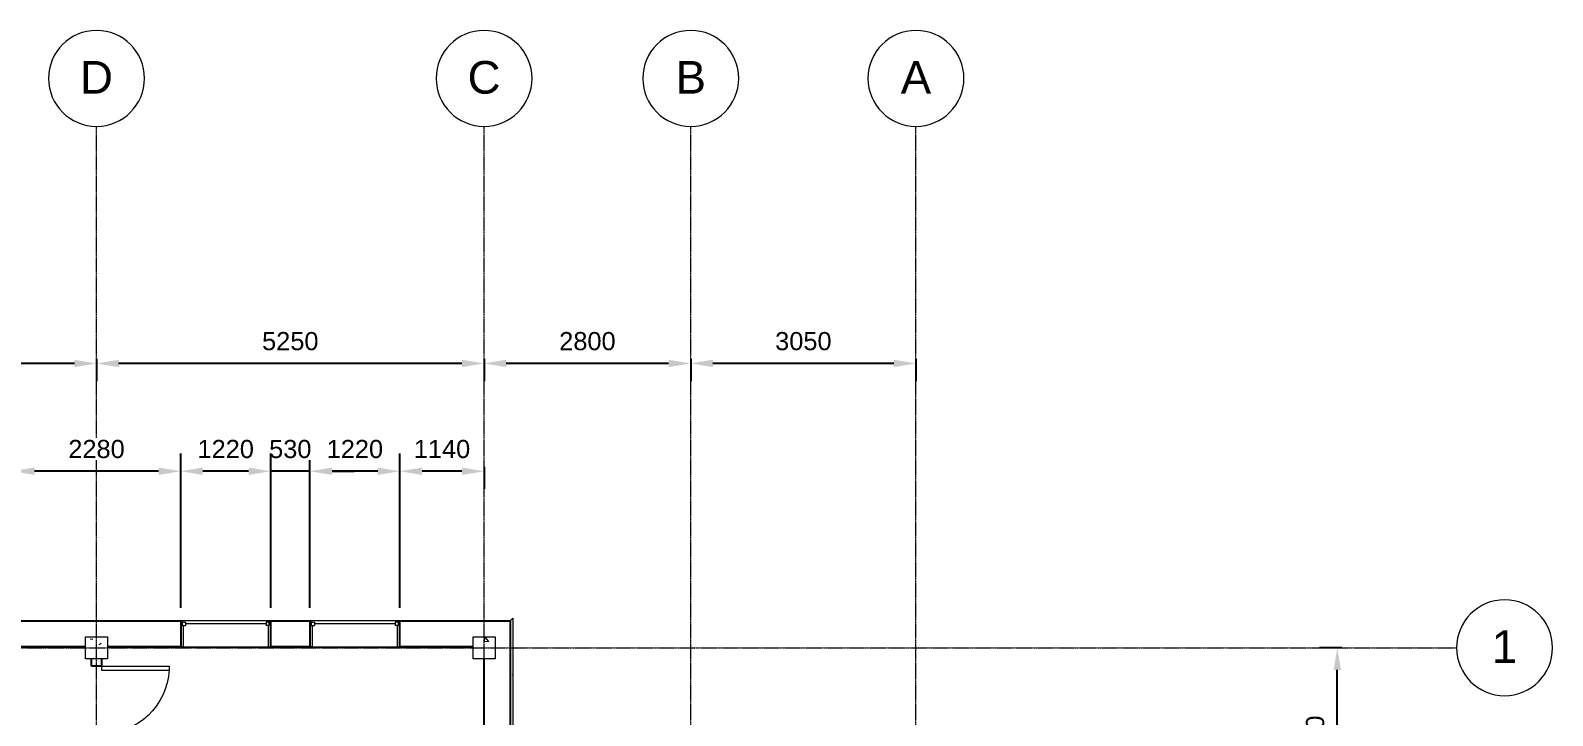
# Model space of a CAD drawing. Header units: millimetres. Extents: x 4481 to 58175, y 4067 to 28680.
# Drawn here: x 37556 to 58175, y 19393 to 28680 of the extents above; entities that cross this region are included whole.
import ezdxf

# ---------------------------------------------------------------- set-up
doc = ezdxf.new("R2010")
doc.units = ezdxf.units.MM
doc.linetypes.add('Grid Line', pattern=[22.225, 12.7, -3.175, 3.175, -3.175])
for name, color, linetype, lineweight in [('A-ANNO-DIMS', 10, 'Continuous', 9), ('A-DOOR', 31, 'Continuous', 9), ('A-GLAZ', 151, 'Continuous', 9), ('A-WALL', 113, 'Continuous', 9), ('A-WALL-PATT', 111, 'Continuous', 9), ('I-WALL', 2, 'Continuous', 9), ('S-COLS', 52, 'Continuous', 9), ('S-GRID', 1, 'Continuous', 9), ('S-GRID-IDEN', 1, 'Continuous', 9)]:
    doc.layers.add(name, color=color, linetype=linetype, lineweight=lineweight)
doc.styles.add('Arial', font='Arial.ttf', dxfattribs={"height": 245.883234})
doc.styles.add('Arial_1', font='Arial.ttf', dxfattribs={"height": 442.58982})
doc.dimstyles.new('Diagonal_-_2_5mm_Arial', dxfattribs={"dimscale": 304.8, "dimtxt": 245.883234, "dimasz": 0.984252, "dimexe": 0.787402, "dimexo": 0.492126, "dimgap": 0.574147, "dimtad": 1, "dimdec": 0, "dimzin": 0, "dimdsep": 46, "dimtxsty": 'Arial', "dimcen": 0.09, "dimdle": 0.787402, "dimazin": 0, "dimtfac": 1, "dimtdec": 0, "dimtix": 1, "dimtmove": 0, "dimatfit": 3, "dimldrblk": 'BOXFILLED', "dimfxl": 1, "dimtvp": 1, "dimtfill": 1, "dimtolj": 1, "dimtzin": 0, "dimarcsym": 0})

# ---------------------------------------------------------------- blocks, each defined once
blk = doc.blocks.new('M_Concrete-Square-Column - 300 x 300mm-V5-1st Floor Dimensioned Plan')
at = {"layer": 'S-COLS'}
h = blk.add_hatch(dxfattribs=at)
h.set_pattern_fill('FP_6', color=256, style=0, pattern_type=2)
h.set_pattern_definition([(230, (6202.4, 12214.2), (-728.737, 63.756), [76.2, -838.2]), (175, (6202.4, 12214.2), (140.97, -764.228), [60.96, -670.56]), (280.451, (6141.7, 12219.54), (-587.77, -700.467), [64.76, -712.36]), (226.184, (6202.4, 12011), (-1084.316, 168.17), [114.3, -1257.3]), (276.636, (6112.1, 12025), (-949.61, -989.71), [97.14, -1068.54]), (171.184, (6202.4, 12011), (-949.62, -989.7), [91.44, -1005.84]), (201, (6100.8, 12061.8), (-606.458, 409.06), [76.2, -838.2]), (146, (6100.8, 12061.8), (-247.21, -736.753), [60.96, -670.56]), (251.451, (6050.3, 12095.9), (-853.67, -327.685), [64.76, -712.36]), (217.5, (6202.43, 12214.23), (-12.3547, -338.22), [33.528, -628.904, 33.528, -647.192, -673.1]), (217.5, (6202.43, 12214.23), (-12.3547, -338.22), [-1343.152, 33.528, -639.572]), (187.5, (6202.43, 12214.23), (-267.279, -400.722), [33.528, -354.584, 33.528, -870.204]), (187.5, (6202.43, 12214.23), (-267.279, -400.722), [-421.64, -613.664, 33.528, -223.012]), (147.5, (6429, 12214.23), (-542.3633, 22.9153), [33.528, -220.472, 33.528, -1810.512]), (147.5, (6429, 12214.23), (-542.3633, 22.9153), [-287.528, -758.952, 33.528, -1018.032]), (137.5, (6530.6, 12214.23), (-592.517, -101.707), [33.528, -296.672, 33.528, -492.76, -746.76]), (137.5, (6530.6, 12214.23), (-592.517, -101.707), [-856.488, 33.528, -713.232])])
h.paths.add_polyline_path([(150, 150), (-150, 150), (-150, -150), (150, -150)], flags=0)
for p, q in [((150, 150), (-150, 150)), ((-150, 150), (-150, -150)), ((150, -150), (150, 150)), ((-150, -150), (150, -150))]:
    blk.add_line(p, q, dxfattribs=at)
blk = doc.blocks.new('M_Concrete-Square-Column - 300 x 300mm-V10-1st Floor Dimensioned Plan')
at = {"layer": 'S-COLS'}
h = blk.add_hatch(dxfattribs=at)
h.set_pattern_fill('FP_11', color=256, style=0, pattern_type=2)
h.set_pattern_definition([(230, (11452.4, 12214.2), (-728.737, 63.756), [76.2, -838.2]), (175, (11452.4, 12214.2), (140.97, -764.228), [60.96, -670.56]), (280.451, (11391.7, 12219.54), (-587.77, -700.467), [64.76, -712.36]), (226.184, (11452.4, 12011), (-1084.316, 168.17), [114.3, -1257.3]), (276.636, (11362.1, 12025), (-949.61, -989.71), [97.14, -1068.54]), (171.184, (11452.4, 12011), (-949.62, -989.7), [91.44, -1005.84]), (201, (11350.8, 12061.8), (-606.458, 409.06), [76.2, -838.2]), (146, (11350.8, 12061.8), (-247.21, -736.753), [60.96, -670.56]), (251.451, (11300.3, 12095.9), (-853.668, -327.685), [64.76, -712.36]), (217.5, (11452.42, 12214.23), (-12.3547, -338.22), [33.528, -628.904, 33.528, -1320.292]), (217.5, (11452.42, 12214.23), (-12.3547, -338.22), [-695.96, -647.192, 33.528, -639.572]), (187.5, (11452.42, 12214.23), (-267.279, -400.722), [33.528, -354.584, 33.528, -870.204]), (187.5, (11452.42, 12214.23), (-267.279, -400.722), [-421.64, -613.664, 33.528, -223.012]), (147.5, (11679, 12214.23), (-542.3633, 22.9153), [33.528, -220.472, 33.528, -1810.512]), (147.5, (11679, 12214.23), (-542.3633, 22.9153), [-287.528, -758.952, 33.528, -1018.032]), (137.5, (11780.6, 12214.23), (-592.517, -101.707), [33.528, -296.672, 33.528, -492.76, -746.76]), (137.5, (11780.6, 12214.23), (-592.517, -101.707), [-856.488, 33.528, -713.232])])
h.paths.add_polyline_path([(150, 150), (-150, 150), (-150, -150), (150, -150)], flags=0)
for p, q in [((150, 150), (-150, 150)), ((-150, 150), (-150, -150)), ((150, -150), (150, 150)), ((-150, -150), (150, -150))]:
    blk.add_line(p, q, dxfattribs=at)
blk = doc.blocks.new('Basic Wall _ Exterior - Brick and CMU on MTL_ Stud - ___-142518-1st Floor Dimensioned Plan')
at = {"layer": 'A-WALL-PATT'}
h = blk.add_hatch(dxfattribs=at)
h.set_pattern_fill('FP_35', color=256, style=0, pattern_type=2)
h.set_pattern_definition([(0, (3089.52, 0), (502.165, 203.2), [20.714, -355.91, 20.714, -355.91, -2008.661]), (0, (3089.52, 0), (502.165, 203.2), [-753.248, 20.714, -732.534, 20.714, -355.91, -878.789]), (0, (3089.52, 0), (502.165, 203.2), [-1883.12, 20.714, -230.368, 20.714, -606.992]), (109.631, (3277.84, 101.6), (-359.802, 602.3071), [30.828, -529.68, -3549.89]), (109.631, (3277.84, 101.6), (-359.802, 602.3071), [-560.509, 30.828, -529.681, -2989.382]), (109.631, (3277.84, 101.6), (-359.802, 602.3071), [-1121.018, 30.828, -1090.19, -1868.364]), (109.631, (3277.84, 101.6), (-359.802, 602.3071), [-2242.037, 30.828, -529.681, -1307.855]), (109.631, (3277.84, 101.6), (-359.802, 602.3071), [-2802.546, 30.828, -342.845, -934.182]), (109.631, (3277.84, 101.6), (-359.802, 602.3071), [-3176.22, 30.828, -903.354]), (250.369, (3340.61, 508), (-142.3562, -805.5062), [30.828, -529.68, -3549.89]), (250.369, (3340.61, 508), (-142.3562, -805.5062), [-560.509, 30.828, -529.681, -2989.382]), (250.369, (3340.61, 508), (-142.3562, -805.5062), [-1121.018, 30.828, -1090.19, -1868.364]), (250.369, (3340.61, 508), (-142.3562, -805.5062), [-2242.037, 30.828, -529.681, -1307.855]), (250.369, (3340.61, 508), (-142.3562, -805.5062), [-2802.546, 30.828, -342.845, -934.182]), (250.369, (3340.61, 508), (-142.3562, -805.5062), [-3176.22, 30.828, -903.354])])
h.paths.add_polyline_path([(5850, 9965.05), (5850, 12579.35), (5815.075, 12614.275), (5815.075, 9999.975)], flags=0)
at = {"layer": 'A-WALL'}
for p, q in [((5815.075, 12614.275), (5850, 12579.35)), ((5815.075, 12614.275), (5815.075, 9999.975)), ((5850, 9965.05), (5815.075, 9999.975))]:
    blk.add_line(p, q, dxfattribs=at)
blk = doc.blocks.new('M_Single-Flush - 0915 x 2032mm-145493-1st Floor Dimensioned Plan')
at = {"layer": 'A-DOOR', "lineweight": 18}
for p, q in [((406, 69), (406, 985)), ((458, 985), (406, 985)), ((458, 69), (458, 985)), ((458, 69), (406, 69))]:
    blk.add_line(p, q, dxfattribs=at)
at = {"layer": 'A-DOOR'}
blk.add_arc((458, 69), 917, 93.1893, 180, dxfattribs=at)
blk = doc.blocks.new('Casement 3x3 with Trim - 1220 x1220mm-148730-1st Floor Dimensioned Plan')
at = {"layer": 'A-GLAZ', "lineweight": 18}
for p, q in [((-610, 176.2125), (-590.95, 176.2125)), ((-590.95, 111.7625), (-590.95, 176.2125)), ((-590.95, 156.2125), (-590.95, 111.7625)), ((-590.95, 156.2125), (-546.5, 156.2125)), ((-590.95, 111.7625), (-546.5, 111.7625)), ((-590.95, 111.7625), (-578.25, 111.7625)), ((-578.25, -176.2125), (-578.25, 111.7625)), ((-546.5, 156.2125), (-546.5, 111.7625)), ((-546.5, 133.9875), (546.5, 133.9875)), ((546.5, 156.2125), (546.5, 111.7625)), ((590.95, 156.2125), (546.5, 156.2125)), ((590.95, 111.7625), (546.5, 111.7625)), ((578.25, 111.7625), (590.95, 111.7625)), ((578.25, 111.7625), (578.25, -176.2125)), ((590.95, 111.7625), (590.95, 176.2125)), ((610, 176.2125), (590.95, 176.2125)), ((590.95, 156.2125), (590.95, 111.7625)), ((-578.25, -176.2125), (-610, -176.2125)), ((578.25, -176.2125), (610, -176.2125))]:
    blk.add_line(p, q, dxfattribs=at)
blk = doc.blocks.new('Grid - M_Grid Head - Circle-24584-1st Floor Dimensioned Plan')
at = {"layer": 'S-GRID-IDEN'}
blk.add_circle((0, 0), 6.5, dxfattribs=at)
blk = doc.blocks.new('DIMBLOCK1-1st Floor Dimensioned Plan')
at = {"layer": 'A-ANNO-DIMS', "color": 0, "lineweight": -2, "transparency": 16777216}
for p, q in [((46501, 24228), (46501, 23926)), ((49251, 24166), (46801, 24166)), ((49551, 24228), (49551, 23926))]:
    blk.add_line(p, q, dxfattribs=at)
at = {"layer": 'A-ANNO-DIMS', "color": 0, "transparency": 16777216}
for points in [[(46801, 24216), (46801, 24116), (46501, 24166)], [(49251, 24216), (49251, 24116), (49551, 24166)]]:
    blk.add_solid(points, dxfattribs=at)
at = {"layer": 'Defpoints', "color": 0, "transparency": 16777216}
for p in [(46501, 24378), (49551, 24378), (46501, 24166)]:
    blk.add_point(p, dxfattribs=at)
at = {"layer": 'A-ANNO-DIMS', "color": 0, "transparency": 16777216, "insert": (48026, 24467), "char_height": 245.9, "width": 904.62, "attachment_point": 5, "style": 'Arial', "bg_fill": 3, "box_fill_scale": 1.1, "bg_fill_color": 256, "bg_fill_true_color": 13158600, "bg_fill_transparency": 0}
blk.add_mtext('\\A1;3050', dxfattribs=at)
blk = doc.blocks.new('_BoxFilled')
at = {"color": 0, "linetype": 'ByBlock', "lineweight": -2}
blk.add_line((-0.5, 0), (-1, 0), dxfattribs=at)
at = {"color": 0, "linetype": 'ByBlock'}
blk.add_solid([(-0.5, 0.5), (0.5, 0.5), (-0.5, -0.5), (0.5, -0.5)], dxfattribs=at)
blk = doc.blocks.new('DIMBLOCK2-1st Floor Dimensioned Plan')
at = {"layer": 'A-ANNO-DIMS', "color": 0, "lineweight": -2, "transparency": 16777216}
for p, q in [((43701, 24228), (43701, 23926)), ((46201, 24166), (44001, 24166)), ((46501, 24228), (46501, 23926))]:
    blk.add_line(p, q, dxfattribs=at)
at = {"layer": 'A-ANNO-DIMS', "color": 0, "transparency": 16777216}
for points in [[(44001, 24216), (44001, 24116), (43701, 24166)], [(46201, 24216), (46201, 24116), (46501, 24166)]]:
    blk.add_solid(points, dxfattribs=at)
at = {"layer": 'Defpoints', "color": 0, "transparency": 16777216}
for p in [(43701, 24378), (46501, 24378), (43701, 24166)]:
    blk.add_point(p, dxfattribs=at)
at = {"layer": 'A-ANNO-DIMS', "color": 0, "transparency": 16777216, "insert": (45101, 24467), "char_height": 245.9, "width": 904.62, "attachment_point": 5, "style": 'Arial', "bg_fill": 3, "box_fill_scale": 1.1, "bg_fill_color": 256, "bg_fill_true_color": 13158600, "bg_fill_transparency": 0}
blk.add_mtext('\\A1;2800', dxfattribs=at)
blk = doc.blocks.new('DIMBLOCK3-1st Floor Dimensioned Plan')
at = {"layer": 'A-ANNO-DIMS', "color": 0, "lineweight": -2, "transparency": 16777216}
for p, q in [((38451, 24228), (38451, 23926)), ((43401, 24166), (38751, 24166)), ((43701, 24228), (43701, 23926))]:
    blk.add_line(p, q, dxfattribs=at)
at = {"layer": 'A-ANNO-DIMS', "color": 0, "transparency": 16777216}
for points in [[(38751, 24216), (38751, 24116), (38451, 24166)], [(43401, 24216), (43401, 24116), (43701, 24166)]]:
    blk.add_solid(points, dxfattribs=at)
at = {"layer": 'Defpoints', "color": 0, "transparency": 16777216}
for p in [(38451, 24378), (43701, 24378), (38451, 24166)]:
    blk.add_point(p, dxfattribs=at)
at = {"layer": 'A-ANNO-DIMS', "color": 0, "transparency": 16777216, "insert": (41076, 24467), "char_height": 245.9, "width": 904.62, "attachment_point": 5, "style": 'Arial', "bg_fill": 3, "box_fill_scale": 1.1, "bg_fill_color": 256, "bg_fill_true_color": 13158600, "bg_fill_transparency": 0}
blk.add_mtext('\\A1;5250', dxfattribs=at)
blk = doc.blocks.new('DIMBLOCK4-1st Floor Dimensioned Plan')
at = {"layer": 'A-ANNO-DIMS', "color": 0, "lineweight": -2, "transparency": 16777216}
for p, q in [((33201, 24228), (33201, 23926)), ((38151, 24166), (33501, 24166)), ((38451, 24228), (38451, 23926))]:
    blk.add_line(p, q, dxfattribs=at)
at = {"layer": 'A-ANNO-DIMS', "color": 0, "transparency": 16777216}
for points in [[(33501, 24216), (33501, 24116), (33201, 24166)], [(38151, 24216), (38151, 24116), (38451, 24166)]]:
    blk.add_solid(points, dxfattribs=at)
at = {"layer": 'Defpoints', "color": 0, "transparency": 16777216}
for p in [(33201, 24378), (38451, 24378), (33201, 24166)]:
    blk.add_point(p, dxfattribs=at)
at = {"layer": 'A-ANNO-DIMS', "color": 0, "transparency": 16777216, "insert": (35826, 24467), "char_height": 245.9, "width": 904.62, "attachment_point": 5, "style": 'Arial', "bg_fill": 3, "box_fill_scale": 1.1, "bg_fill_color": 256, "bg_fill_true_color": 13158600, "bg_fill_transparency": 0}
blk.add_mtext('\\A1;5250', dxfattribs=at)
blk = doc.blocks.new('DIMBLOCK13-1st Floor Dimensioned Plan')
at = {"layer": 'A-ANNO-DIMS', "color": 0, "lineweight": -2, "transparency": 16777216}
for p, q in [((55321, 20312), (55019, 20312)), ((55259, 18012), (55259, 20012)), ((55321, 17712), (55019, 17712))]:
    blk.add_line(p, q, dxfattribs=at)
at = {"layer": 'A-ANNO-DIMS', "color": 0, "transparency": 16777216}
for points in [[(55209, 20012), (55309, 20012), (55259, 20312)], [(55209, 18012), (55309, 18012), (55259, 17712)]]:
    blk.add_solid(points, dxfattribs=at)
at = {"layer": 'Defpoints', "color": 0, "transparency": 16777216}
for p in [(55259, 20312), (55471, 20312), (55471, 17712)]:
    blk.add_point(p, dxfattribs=at)
at = {"layer": 'A-ANNO-DIMS', "color": 0, "transparency": 16777216, "insert": (54959, 19012), "char_height": 245.9, "width": 904.62, "attachment_point": 5, "rotation": 90, "style": 'Arial', "bg_fill": 3, "box_fill_scale": 1.1, "bg_fill_color": 256, "bg_fill_true_color": 13158600, "bg_fill_transparency": 0}
blk.add_mtext('\\A1;2600', dxfattribs=at)
blk = doc.blocks.new('DIMBLOCK14-1st Floor Dimensioned Plan')
at = {"layer": 'A-ANNO-DIMS', "color": 0, "lineweight": -2, "transparency": 16777216}
for p, q in [((42561, 20852), (42561, 22945)), ((43401, 22705), (42861, 22705)), ((43701, 22767), (43701, 22465))]:
    blk.add_line(p, q, dxfattribs=at)
at = {"layer": 'A-ANNO-DIMS', "color": 0, "transparency": 16777216}
for points in [[(42861, 22755), (42861, 22655), (42561, 22705)], [(43401, 22755), (43401, 22655), (43701, 22705)]]:
    blk.add_solid(points, dxfattribs=at)
at = {"layer": 'Defpoints', "color": 0, "transparency": 16777216}
for p in [(42561, 22705), (42561, 20702)]:
    blk.add_point(p, dxfattribs=at)
at = {"layer": 'A-ANNO-DIMS', "color": 0, "transparency": 16777216, "insert": (43131, 23005), "char_height": 245.9, "width": 904.62, "attachment_point": 5, "style": 'Arial', "bg_fill": 3, "box_fill_scale": 1.1, "bg_fill_color": 256, "bg_fill_true_color": 13158600, "bg_fill_transparency": 0}
blk.add_mtext('\\A1;1140', dxfattribs=at)
at = {"layer": 'Defpoints', "color": 0, "transparency": 16777216}
blk.add_point((43701, 22917), dxfattribs=at)
blk = doc.blocks.new('DIMBLOCK15-1st Floor Dimensioned Plan')
at = {"layer": 'A-ANNO-DIMS', "color": 0, "lineweight": -2, "transparency": 16777216}
for p, q in [((41341, 20852), (41341, 22945)), ((42561, 20852), (42561, 22945)), ((42261, 22705), (41641, 22705))]:
    blk.add_line(p, q, dxfattribs=at)
at = {"layer": 'A-ANNO-DIMS', "color": 0, "transparency": 16777216}
for points in [[(41641, 22755), (41641, 22655), (41341, 22705)], [(42261, 22755), (42261, 22655), (42561, 22705)]]:
    blk.add_solid(points, dxfattribs=at)
at = {"layer": 'Defpoints', "color": 0, "transparency": 16777216}
for p in [(41341, 22705), (41341, 20702), (42561, 20702)]:
    blk.add_point(p, dxfattribs=at)
at = {"layer": 'A-ANNO-DIMS', "color": 0, "transparency": 16777216, "insert": (41951, 23005), "char_height": 245.9, "width": 904.62, "attachment_point": 5, "style": 'Arial', "bg_fill": 3, "box_fill_scale": 1.1, "bg_fill_color": 256, "bg_fill_true_color": 13158600, "bg_fill_transparency": 0}
blk.add_mtext('\\A1;1220', dxfattribs=at)
blk = doc.blocks.new('DIMBLOCK16-1st Floor Dimensioned Plan')
at = {"layer": 'A-ANNO-DIMS', "color": 0, "lineweight": -2, "transparency": 16777216}
for p, q in [((40811, 20852), (40811, 22945)), ((41341, 20852), (41341, 22945)), ((40511, 22705), (40211, 22705)), ((41341, 22705), (40811, 22705)), ((41641, 22705), (41941, 22705))]:
    blk.add_line(p, q, dxfattribs=at)
at = {"layer": 'A-ANNO-DIMS', "color": 0, "transparency": 16777216}
for points in [[(40511, 22755), (40511, 22655), (40811, 22705)], [(41641, 22755), (41641, 22655), (41341, 22705)]]:
    blk.add_solid(points, dxfattribs=at)
at = {"layer": 'Defpoints', "color": 0, "transparency": 16777216}
for p in [(40811, 22705), (40811, 20702), (41341, 20702)]:
    blk.add_point(p, dxfattribs=at)
at = {"layer": 'A-ANNO-DIMS', "color": 0, "transparency": 16777216, "insert": (41076, 23005), "char_height": 245.9, "width": 678.46, "attachment_point": 5, "style": 'Arial', "bg_fill": 3, "box_fill_scale": 1.1, "bg_fill_color": 256, "bg_fill_true_color": 13158600, "bg_fill_transparency": 0}
blk.add_mtext('\\A1;530', dxfattribs=at)
blk = doc.blocks.new('DIMBLOCK17-1st Floor Dimensioned Plan')
at = {"layer": 'A-ANNO-DIMS', "color": 0, "lineweight": -2, "transparency": 16777216}
for p, q in [((39591, 20852), (39591, 22945)), ((40811, 20852), (40811, 22945)), ((40511, 22705), (39891, 22705))]:
    blk.add_line(p, q, dxfattribs=at)
at = {"layer": 'A-ANNO-DIMS', "color": 0, "transparency": 16777216}
for points in [[(39891, 22755), (39891, 22655), (39591, 22705)], [(40511, 22755), (40511, 22655), (40811, 22705)]]:
    blk.add_solid(points, dxfattribs=at)
at = {"layer": 'Defpoints', "color": 0, "transparency": 16777216}
for p in [(39591, 22705), (39591, 20702), (40811, 20702)]:
    blk.add_point(p, dxfattribs=at)
at = {"layer": 'A-ANNO-DIMS', "color": 0, "transparency": 16777216, "insert": (40201, 23005), "char_height": 245.9, "width": 904.62, "attachment_point": 5, "style": 'Arial', "bg_fill": 3, "box_fill_scale": 1.1, "bg_fill_color": 256, "bg_fill_true_color": 13158600, "bg_fill_transparency": 0}
blk.add_mtext('\\A1;1220', dxfattribs=at)
blk = doc.blocks.new('DIMBLOCK18-1st Floor Dimensioned Plan')
at = {"layer": 'A-ANNO-DIMS', "color": 0, "lineweight": -2, "transparency": 16777216}
for p, q in [((37311, 20852), (37311, 22945)), ((39591, 20852), (39591, 22945)), ((39291, 22705), (37611, 22705))]:
    blk.add_line(p, q, dxfattribs=at)
at = {"layer": 'A-ANNO-DIMS', "color": 0, "transparency": 16777216}
for points in [[(37611, 22755), (37611, 22655), (37311, 22705)], [(39291, 22755), (39291, 22655), (39591, 22705)]]:
    blk.add_solid(points, dxfattribs=at)
at = {"layer": 'Defpoints', "color": 0, "transparency": 16777216}
for p in [(37311, 22705), (37311, 20702), (39591, 20702)]:
    blk.add_point(p, dxfattribs=at)
at = {"layer": 'A-ANNO-DIMS', "color": 0, "transparency": 16777216, "insert": (38451, 23005), "char_height": 245.9, "width": 904.62, "attachment_point": 5, "style": 'Arial', "bg_fill": 3, "box_fill_scale": 1.1, "bg_fill_color": 256, "bg_fill_true_color": 13158600, "bg_fill_transparency": 0}
blk.add_mtext('\\A1;2280', dxfattribs=at)

msp = doc.modelspace()

# ---------------------------------------------------------------- linework, layer by layer
at = {"layer": 'A-WALL', "lineweight": 25}
for p, q in [((37311, 20677.4), (39591, 20677.4)), ((39591, 20677.4), (39591, 20325)), ((40811, 20325), (40811, 20677.4)), ((40811, 20677.4), (41341, 20677.4)), ((41341, 20677.4), (41341, 20325)), ((42561, 20325), (42561, 20677.4)), ((42561, 20677.4), (44053.4, 20677.4)), ((44053.4, 20677.4), (44053.4, 18063.1)), ((38301, 20325), (37311, 20325)), ((39591, 20325), (38601, 20325)), ((41341, 20325), (40811, 20325)), ((43551, 20325), (42561, 20325)), ((43701, 17862.3), (43701, 20162.3))]:
    msp.add_line(p, q, dxfattribs=at)
at = {"layer": 'A-WALL'}
for p, q in [((40811, 20677.4), (39591, 20677.4)), ((42561, 20677.4), (41341, 20677.4)), ((39591, 20325), (40811, 20325)), ((41341, 20325), (42561, 20325))]:
    msp.add_line(p, q, dxfattribs=at)
at = {"layer": 'I-WALL', "lineweight": 25}
for p, q in [((38381.8, 20062.3), (38381.8, 20162.3)), ((38520.3, 20062.3), (38381.8, 20062.3)), ((38520.3, 20162.3), (38520.3, 20062.3))]:
    msp.add_line(p, q, dxfattribs=at)
at = {"layer": 'S-GRID', "linetype": 'Grid Line'}
for p, q in [((38451, 4066.9), (38451, 27379.7)), ((43701, 4066.9), (43701, 27379.7)), ((46501, 4066.9), (46501, 27379.7)), ((49551, 4066.9), (49551, 27379.7)), ((4480.5, 20312.3), (56874.6, 20312.3))]:
    msp.add_line(p, q, dxfattribs=at)

# ---------------------------------------------------------------- block references
at = {"layer": 'A-DOOR', "xscale": -1, "rotation": 270.0000000000001}
msp.add_blockref('M_Single-Flush - 0915 x 2032mm-145493-1st Floor Dimensioned Plan', (38451, 19604.8), dxfattribs=at)
at = {"layer": 'A-GLAZ', "xscale": -1}
for p in [(40201, 20501.2), (41951, 20501.2)]:
    msp.add_blockref('Casement 3x3 with Trim - 1220 x1220mm-148730-1st Floor Dimensioned Plan', p, dxfattribs=at)
at = {"layer": 'A-WALL', "xscale": -1}
msp.add_blockref('Basic Wall _ Exterior - Brick and CMU on MTL_ Stud - ___-142518-1st Floor Dimensioned Plan', (49903.4, 8098.1), dxfattribs=at)
at = {"layer": 'S-COLS', "xscale": -1, "rotation": 180}
for name, p in [('M_Concrete-Square-Column - 300 x 300mm-V10-1st Floor Dimensioned Plan', (38451, 20312.3)), ('M_Concrete-Square-Column - 300 x 300mm-V5-1st Floor Dimensioned Plan', (43701, 20312.3))]:
    msp.add_blockref(name, p, dxfattribs=at)
at = {"layer": 'S-GRID-IDEN', "xscale": -99.99999999999993, "yscale": 99.99999999999993, "zscale": 99.99999999999993}
for p in [(38451, 28029.7), (43701, 28029.7), (46501, 28029.7), (49551, 28029.7)]:
    msp.add_blockref('Grid - M_Grid Head - Circle-24584-1st Floor Dimensioned Plan', p, dxfattribs=at)
at = {"layer": 'S-GRID-IDEN', "xscale": -99.99999999999993, "yscale": 99.99999999999993, "zscale": 99.99999999999993, "rotation": 270}
msp.add_blockref('Grid - M_Grid Head - Circle-24584-1st Floor Dimensioned Plan', (57524.6, 20312.3), dxfattribs=at)

# ---------------------------------------------------------------- next in the draw order: texts
at = {"layer": 'S-GRID-IDEN', "char_height": 442.6, "attachment_point": 2, "line_spacing_factor": 0.938532, "style": 'Arial_1', "bg_fill": 3, "box_fill_scale": 1.25, "bg_fill_color": 0, "bg_fill_transparency": 0}
for s, insert, width in [('D', (38451.1, 28265.5), 529.148), ('C', (43701.1, 28265.5), 529.148), ('B', (46501.1, 28265.5), 491.352), ('A', (49551.1, 28265.5), 491.352), ('1', (57522, 20550.5), 410.36)]:
    msp.add_mtext(s, dxfattribs=dict(at, insert=insert, width=width))

# ---------------------------------------------------------------- next in the draw order: dimensions: what is measured, and where the dimension line sits
at = {"layer": 'A-ANNO-DIMS'}
for base, p1, p2, angle, override, picture, middle in [((46501, 24166.3), (49551, 24378.4), (46501, 24378.4), 180, {"dimpost": '<>', "dimfxl": 3050}, 'DIMBLOCK1-1st Floor Dimensioned Plan', (48026, 24466.9)), ((42561, 22704.7), (43701, 22916.8), (42561, 20702.1), 180, {"dimpost": '<>', "dimfxl": 2490.862726}, 'DIMBLOCK14-1st Floor Dimensioned Plan', (43131, 23005.2)), ((55259.1, 20312.3), (55471.2, 17712.3), (55471.2, 20312.3), 90, {"dimpost": '<>', "dimfxl": 2600}, 'DIMBLOCK13-1st Floor Dimensioned Plan', (54958.5, 19012.3))]:
    dim = msp.add_linear_dim(base=base, p1=p1, p2=p2, angle=angle, dimstyle='Diagonal_-_2_5mm_Arial', override=override, dxfattribs=at)
    dim.commit()
    dim.dimension.update_dxf_attribs({"geometry": picture, "text_midpoint": middle})

# ---------------------------------------------------------------- next in the draw order: dimensions: what is measured, and where the dimension line sits
for base, p1, p2, override, picture, middle in [((43701, 24166.3), (46501, 24378.4), (43701, 24378.4), {"dimpost": '<>', "dimfxl": 2800}, 'DIMBLOCK2-1st Floor Dimensioned Plan', (45101, 24466.9)), ((41341, 22704.7), (42561, 20702.1), (41341, 20702.1), {"dimpost": '<>', "dimfxl": 1220}, 'DIMBLOCK15-1st Floor Dimensioned Plan', (41951, 23005.2))]:
    dim = msp.add_linear_dim(base=base, p1=p1, p2=p2, angle=180, dimstyle='Diagonal_-_2_5mm_Arial', override=override, dxfattribs=at)
    dim.commit()
    dim.dimension.update_dxf_attribs({"geometry": picture, "text_midpoint": middle})

# ---------------------------------------------------------------- next in the draw order: dimensions: what is measured, and where the dimension line sits
for base, p1, p2, override, picture, middle in [((38451, 24166.3), (43701, 24378.4), (38451, 24378.4), {"dimpost": '<>', "dimfxl": 5250}, 'DIMBLOCK3-1st Floor Dimensioned Plan', (41076, 24466.9)), ((40811, 22704.7), (41341, 20702.1), (40811, 20702.1), {"dimpost": '<>', "dimfxl": 530}, 'DIMBLOCK16-1st Floor Dimensioned Plan', (41076, 23005.3))]:
    dim = msp.add_linear_dim(base=base, p1=p1, p2=p2, angle=180, dimstyle='Diagonal_-_2_5mm_Arial', override=override, dxfattribs=at)
    dim.commit()
    dim.dimension.update_dxf_attribs({"geometry": picture, "text_midpoint": middle})

# ---------------------------------------------------------------- next in the draw order: dimensions: what is measured, and where the dimension line sits
for base, p1, p2, override, picture, middle in [((33201, 24166.3), (38451, 24378.4), (33201, 24378.4), {"dimpost": '<>', "dimfxl": 5250}, 'DIMBLOCK4-1st Floor Dimensioned Plan', (35826, 24466.9)), ((39591, 22704.7), (40811, 20702.1), (39591, 20702.1), {"dimpost": '<>', "dimfxl": 1220}, 'DIMBLOCK17-1st Floor Dimensioned Plan', (40201, 23005.2))]:
    dim = msp.add_linear_dim(base=base, p1=p1, p2=p2, angle=180, dimstyle='Diagonal_-_2_5mm_Arial', override=override, dxfattribs=at)
    dim.commit()
    dim.dimension.update_dxf_attribs({"geometry": picture, "text_midpoint": middle})

# ---------------------------------------------------------------- next in the draw order: dimensions: what is measured, and where the dimension line sits
dim = msp.add_linear_dim(base=(37311, 22704.7), p1=(39591, 20702.1), p2=(37311, 20702.1), angle=180, dimstyle='Diagonal_-_2_5mm_Arial', override={"dimpost": '<>', "dimfxl": 2280}, dxfattribs=at)
dim.commit()
dim.dimension.update_dxf_attribs({"geometry": 'DIMBLOCK18-1st Floor Dimensioned Plan', "text_midpoint": (38451, 23005.2)})

doc.saveas('drawing.dxf')
